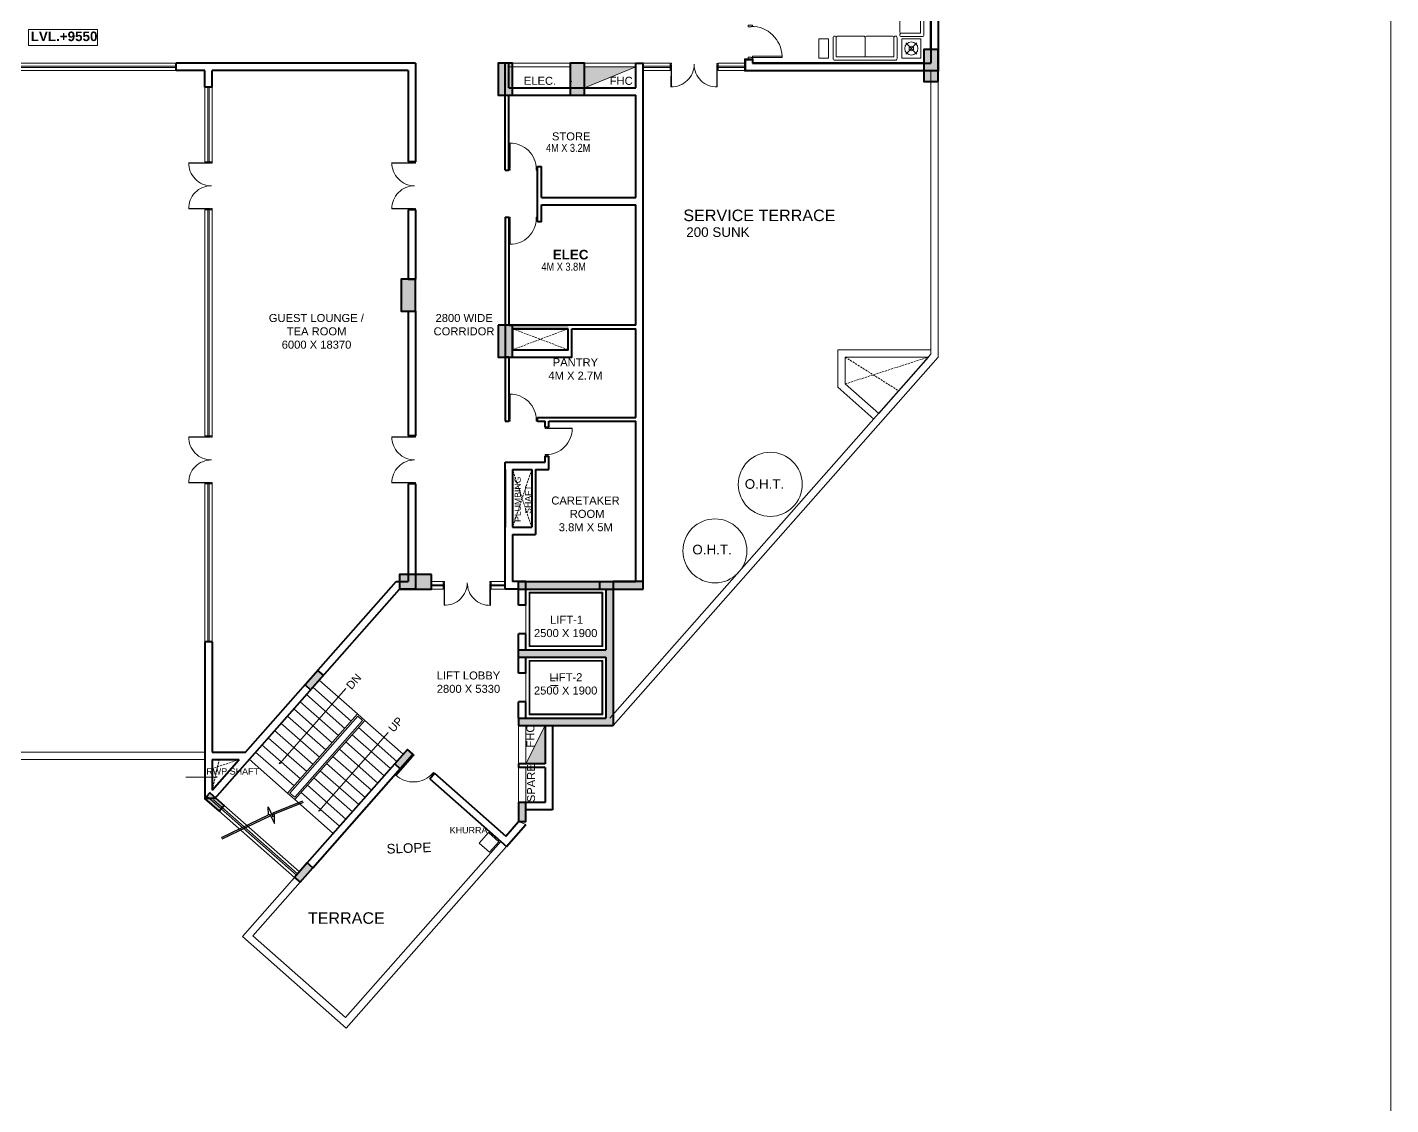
# Model space of a CAD drawing. Header units: inches. Extents: x 3031157 to 3117753, y 705284 to 945006.
# Drawn here: x 3075171 to 3117753, y 824922 to 858584 of the extents above; entities that cross this region are included whole.
import ezdxf

# ---------------------------------------------------------------- set-up
doc = ezdxf.new("R2010")
doc.units = ezdxf.units.IN
doc.header["$LTSCALE"] = 250
doc.header["$MEASUREMENT"] = 0
doc.linetypes.add('HIDDEN', pattern=[0.375, 0.25, -0.125])
doc.layers.get('0').update_dxf_attribs({"lineweight": 13})
for name, color, linetype, lineweight in [('cladding', 57, 'Continuous', 13), ('col', 6, 'Continuous', 40), ('door', 3, 'Continuous', 15), ('ele', 2, 'Continuous', 20), ('furniture', 97, 'Continuous', 18), ('hatch', 8, 'Continuous', 5), ('hidden', 116, 'HIDDEN', 13), ('Stairs', 2, 'Continuous', 18), ('text', 190, 'Continuous', 20), ('wall', 1, 'Continuous', 40), ('win', 4, 'Continuous', 18)]:
    doc.layers.add(name, color=color, linetype=linetype, lineweight=lineweight)
doc.styles.get("Standard").update_dxf_attribs({"font": 'swissc.ttf', "height": 100})
doc.dimstyles.get("Standard").update_dxf_attribs({"dimtxt": 100, "dimasz": 50, "dimexe": 50, "dimexo": 50, "dimgap": 1, "dimtad": 0, "dimdec": 0, "dimzin": 4, "dimdsep": 46, "dimtxsty": 'Standard', "dimblk1": 'ARCHTICK', "dimblk2": 'ARCHTICK', "dimsah": 1, "dimcen": 0, "dimdle": 50, "dimclrd": 45, "dimclre": 45, "dimclrt": 256, "dimadec": 0, "dimazin": 0, "dimtfac": 4, "dimtdec": 0, "dimtofl": 0, "dimtmove": 2, "dimatfit": 0, "dimldrblk": 'OPEN30', "dimfxl": 1.5, "dimtolj": 1, "dimtzin": 0, "dimlwd": 18, "dimlwe": 18, "dimarcsym": 0})

# ---------------------------------------------------------------- blocks, each defined once
blk = doc.blocks.new('DRGD')
at = {"layer": 'door', "color": 5, "lineweight": 18, "ltscale": 0.1, "extrusion": (-0.009968, 0.003642, 0.999944)}
for p, q in [((2728739, 21328, 0), (2728507, 20693, 0)), ((2728752, 21323, 0), (2728520, 20688, 0)), ((2728712, 21340, 0), (2728734, 21398)), ((2728712, 21340, 0), (2728740, 21330, 0)), ((2728734, 21398), (2728773, 21384, 0)), ((2728740, 21330, 0), (2728750, 21357, 0)), ((2728751, 21325, 0), (2728740, 21330, 0)), ((2728750, 21357, 0), (2728761, 21353, 0)), ((2728773, 21384, 0), (2728761, 21353, 0))]:
    blk.add_line(p, q, dxfattribs=at)
at = {"layer": 'door', "color": 5, "lineweight": 18, "ltscale": 0.1, "extrusion": (0.009988, -0.003586, 0.999944)}
for p, q in [((2730104, 20898, 0), (2730092, 20867, 0)), ((2730104, 20863, 0), (2730092, 20867, 0)), ((2730143, 20884, 0), (2730104, 20898, 0)), ((2730122, 20825, 0), (2730143, 20884, 0)), ((2730082, 20840, 0), (2729853, 20205, 0)), ((2730095, 20837, 0), (2729866, 20200, 0)), ((2730082, 20840, 0), (2730094, 20835, 0)), ((2730094, 20835, 0), (2730104, 20863, 0)), ((2730122, 20825, 0), (2730094, 20835, 0))]:
    blk.add_line(p, q, dxfattribs=at)
at = {"layer": 'door', "lineweight": 18, "ltscale": 0.1, "extrusion": (-0.009968, 0.003642, 0.999944)}
blk.add_arc((2728627, 21451, -27122), 708, 248.6234, 339.9457, dxfattribs=at)
at = {"layer": 'door', "lineweight": 18, "ltscale": 0.1, "extrusion": (0.009988, -0.003586, 0.999944)}
blk.add_arc((2729956, 20968, 27194), 708, 160.236, 251.5583, dxfattribs=at)
blk = doc.blocks.new('A$C0FF43704')
at = {"layer": 'door', "color": 5, "lineweight": 18, "ltscale": 0.1, "extrusion": (-0.021224, 2.08535e-06, 0.999775)}
for p, q in [((0, 675, 0), (0, 737, 0)), ((0, 737, 0), (42, 737, 1)), ((0, 675, 0), (29, 675, 1)), ((29, 675, 1), (29, 704, 1)), ((29, 704, 1), (42, 704, 1)), ((29, 676, 1), (29, 0, 1)), ((43, 675, 1), (29, 675, 1)), ((42, 737, 1), (42, 704, 1)), ((43, 675, 1), (43, 0, 1))]:
    blk.add_line(p, q, dxfattribs=at)
at = {"layer": 'door', "color": 5, "lineweight": 18, "ltscale": 0.1, "extrusion": (0.021224, 2.08535e-06, 0.999775)}
for p, q in [((1457, 675, 1), (1471, 675, 1)), ((1457, 675, 1), (1457, 0, 1)), ((1500, 737, 0), (1458, 737, 1)), ((1458, 737, 1), (1458, 704, 1)), ((1471, 704, 1), (1458, 704, 1)), ((1471, 675, 1), (1471, 704, 1)), ((1471, 676, 1), (1471, 0, 1)), ((1500, 675, 0), (1471, 675, 1)), ((1500, 675, 0), (1500, 737, 0))]:
    blk.add_line(p, q, dxfattribs=at)
at = {"layer": 'door', "lineweight": 18, "ltscale": 0.1, "extrusion": (-0.021224, 2.08535e-06, 0.999775)}
blk.add_arc((-708, 43, 0), 708, 358.6833, 90.0056, dxfattribs=at)
at = {"layer": 'door', "lineweight": 18, "ltscale": 0.1, "extrusion": (0.021224, 2.08535e-06, 0.999775)}
blk.add_arc((707, -1457, 32), 708, 89.9944, 181.3167, dxfattribs=at)
blk = doc.blocks.new('_ArchTick')
at = {"color": 0, "linetype": 'ByBlock', "const_width": 0.15}
blk.add_lwpolyline([(-0.5, -0.5), (0.5, 0.5)], dxfattribs=at)
blk = doc.blocks.new('_Open30')
at = {"color": 0, "linetype": 'ByBlock', "lineweight": -2}
for p, q in [((-1, 0.27), (0, 0)), ((0, 0), (-1, -0.27)), ((0, 0), (-1, 0))]:
    blk.add_line(p, q, dxfattribs=at)
blk = doc.blocks.new('ABL_Door_S - 1000 x 2100-11-3 Second Floor Lvl-flat-4-flat-1')
at = {"layer": 'door', "color": 5, "ltscale": 0.1}
for p, q in [((-450, 34), (-405, 34)), ((-450, -34), (-450, 34)), ((-405, 34), (-405, -2)), ((405, 34), (405, -2)), ((450, 34), (405, 34)), ((450, -34), (450, 34)), ((-450, -34), (-418, -34)), ((-418, -2), (-405, -2)), ((-418, -34), (-418, -2)), ((-405, -34), (-418, -34)), ((418, -2), (405, -2)), ((418, -34), (418, -2)), ((450, -34), (418, -34))]:
    blk.add_line(p, q, dxfattribs=at)
at = {"layer": 'door', "color": 5, "lineweight": 18, "ltscale": 0.1}
for p, q in [((-418, -34), (-418, -812)), ((-405, -34), (-404, -812))]:
    blk.add_line(p, q, dxfattribs=at)
at = {"layer": 'door', "ltscale": 0.1}
blk.add_lwpolyline([(-418, -812), (-418, -812, 0.419113), (405, -2)], format="xyb", dxfattribs=at)
blk = doc.blocks.new('ABL_Door_S - 1000 x 2100-11-3 Second Floor Lvl-flat-4')
at = {"layer": 'door', "color": 5, "lineweight": 18, "ltscale": 0.1}
for p, q in [((450, 37), (450, 902)), ((465, 37), (465, 902))]:
    blk.add_line(p, q, dxfattribs=at)
at = {"layer": 'door', "color": 5, "ltscale": 0.1}
for p, q in [((-500, 37), (-465, 37)), ((-500, 37), (-500, -37)), ((-465, 37), (-465, 2)), ((-465, 2), (-450, 2)), ((-450, -37), (-450, 2)), ((450, 37), (465, 37)), ((465, 2), (450, 2)), ((450, -37), (450, 2)), ((465, 37), (465, 2)), ((500, 37), (465, 37)), ((500, 37), (500, -37)), ((-500, -37), (-450, -37)), ((500, -37), (450, -37))]:
    blk.add_line(p, q, dxfattribs=at)
at = {"layer": 'door'}
blk.add_ellipse((450, 2), major_axis=(900, 0), ratio=1, start_param=1.554129, end_param=3.141593, dxfattribs=at)
blk = doc.blocks.new('A$C4EBC2541')
at = {"layer": 'door', "linetype": 'Continuous'}
for p, q in [((34, 120), (34, 958)), ((34, 958), (74, 958)), ((74, 958), (74, 120)), ((74, 120), (34, 120))]:
    blk.add_line(p, q, dxfattribs=at)
for points in [[(48, 0), (0, 0), (0, 120), (34, 120), (34, 82), (48, 82)], [(902, 0), (950, 0), (950, 120), (916, 120), (916, 82), (902, 82)]]:
    blk.add_lwpolyline(points, close=True, dxfattribs=at)
at = {"layer": 'door', "lineweight": 9, "ltscale": 0.5}
blk.add_arc((47, 89), 870, 359.5132, 88.1997, dxfattribs=at)
blk = doc.blocks.new('A$C17A4695B')
at = {"layer": 'furniture', "elevation": 0}
for points in [[(-722, 50), (-722, 700, -0.414214), (-672, 750), (1229, 750, -0.414214), (1279, 700), (1279, 50, -0.414214), (1229, 0), (1229, 0, -0.414214), (1179, 50), (1179, 650), (-622, 650), (-622, 50, -0.414214), (-672, 0), (-672, 0, -0.414214)], [(1179, 650), (279, 650), (279, 50, 0.414214), (329, 0), (1129, 0, 0.414214), (1179, 50)]]:
    blk.add_lwpolyline(points, format="xyb", close=True, dxfattribs=at)
at = {"layer": 'furniture'}
blk.add_lwpolyline([(-622, 650), (279, 650), (279, 50, -0.414214), (229, 0), (-572, 0, -0.414214), (-622, 50)], format="xyb", close=True, dxfattribs=at)

msp = doc.modelspace()

# ---------------------------------------------------------------- hatches: boundary and pattern name
at = {"layer": 'hatch'}
for points in [[(3103171, 856889), (3103621, 856889), (3103621, 857889), (3103171, 857889)], [(3089876, 856464), (3090326, 856464), (3090326, 857464), (3089876, 857464)], [(3092126, 856464), (3092576, 856464), (3092576, 857464), (3092126, 857464)], [(3086846, 849719), (3087296, 849719), (3087296, 850719), (3086846, 850719)], [(3090326, 849279), (3089876, 849279), (3089876, 848279), (3090326, 848279)], [(3087796, 841034), (3087796, 841484), (3086796, 841484), (3086796, 841034)], [(3093474, 841264), (3090514, 841264), (3090514, 841034), (3093244, 841034), (3093244, 839134), (3090514, 839134), (3090514, 838904), (3093244, 838904), (3093244, 837004), (3090514, 837004), (3090514, 836774), (3093474, 836774)], [(3093474, 841264), (3093474, 841034), (3094406, 841034), (3094406, 841264)], [(3083849, 838040), (3084021, 837888), (3084418, 838338), (3084246, 838490)], [(3086646, 835573), (3086819, 835421), (3087216, 835871), (3087043, 836023)], [(3081322, 834269), (3081170, 834096), (3080720, 834493), (3080872, 834665)], [(3090514, 833766), (3090744, 833766), (3090744, 834366), (3090514, 834366)], [(3083518, 832026), (3083690, 831874), (3084087, 832324), (3083915, 832476)]]:
    msp.add_hatch(color=256, dxfattribs=at).paths.add_polyline_path(points)
h = msp.add_hatch(dxfattribs=at)
h.set_pattern_fill('ANSI31', color=256, angle=-90)
h.set_pattern_definition([(315, (4296144.6253, 8424728.52201), (0.0883883476483, 0.0883883476483), [])])
h.paths.add_polyline_path([(3092576, 857347), (3094176, 857349), (3092576, 856694)])
h = msp.add_hatch(dxfattribs=at)
h.set_pattern_fill('ANSI31', color=256)
h.set_pattern_definition([(45, (-4476695.52268, 2039142.673), (-0.0883883476483, 0.0883883476483), [])])
h.paths.add_polyline_path([(3090744, 835574), (3091342, 835574), (3091344, 836774)])

# ---------------------------------------------------------------- linework, layer by layer
msp.add_lwpolyline([(3031157, 945006), (3117753, 945006), (3117753, 705284), (3031157, 705284)], close=True)
at = {"layer": 'cladding'}
msp.add_lwpolyline([(3102714, 860949), (3099899, 860949), (3099899, 860794), (3103371, 860794), (3103371, 857909), (3103171, 857909), (3103171, 857484), (3097839, 857484), (3097839, 857599), (3097569, 857599), (3097569, 857214), (3103641, 857214), (3103641, 866519), (3102059, 866519)], dxfattribs=at)
at = {"layer": 'col'}
for p, q in [((3090514, 841264, 18880), (3093474, 841264, 18880)), ((3090514, 841034, 18880), (3090514, 841264, 18880)), ((3090514, 841264), (3093474, 841264)), ((3090514, 841034), (3090514, 841264)), ((3090514, 841034, 18880), (3093244, 841034, 18880)), ((3090514, 841034), (3093244, 841034)), ((3093244, 841034, 18880), (3093244, 839134, 18880)), ((3093244, 841034), (3093244, 839134)), ((3093474, 841264, 18880), (3093474, 836774, 18880)), ((3094406, 841264, 9440), (3093474, 841264, 9440)), ((3093474, 841034, 9440), (3094406, 841034, 9440)), ((3093474, 841034, 9440), (3093474, 836774)), ((3094406, 841034, 9440), (3094406, 841264, 9440)), ((3090514, 839134, 18880), (3093244, 839134, 18880)), ((3090514, 838904, 18880), (3090514, 839134, 18880)), ((3090514, 839134), (3093244, 839134)), ((3090514, 838904), (3090514, 839134)), ((3090514, 838904, 18880), (3093244, 838904, 18880)), ((3090514, 838904), (3093244, 838904)), ((3093244, 838904, 18880), (3093244, 837004, 18880)), ((3093244, 838904), (3093244, 837004)), ((3090514, 837004, 18880), (3093244, 837004, 18880)), ((3090514, 837004, 18880), (3090514, 836774, 18880)), ((3090514, 837004), (3093244, 837004)), ((3090514, 837004), (3090514, 836774)), ((3090514, 836774, 18880), (3093474, 836774, 18880)), ((3090514, 836774), (3093474, 836774)), ((3093056, 836774, 18880), (3093474, 836774, 18880)), ((3093056, 836774), (3093474, 836774))]:
    msp.add_line(p, q, dxfattribs=at)
msp.add_lwpolyline([(3103621, 856889), (3103621, 857889), (3103171, 857889), (3103171, 856889)], close=True, dxfattribs=at)
for points, elevation in [([(3090326, 856464), (3090326, 857464), (3089876, 857464), (3089876, 856464)], 9440), ([(3092576, 856464), (3092576, 857464), (3092126, 857464), (3092126, 856464)], 9440), ([(3087296, 849719), (3087296, 850719), (3086846, 850719), (3086846, 849719)], 0), ([(3089876, 849279), (3089876, 848279), (3090326, 848279), (3090326, 849279)], -9440), ([(3087796, 841484), (3086796, 841484), (3086796, 841034), (3087796, 841034)], 0), ([(3083849, 838040), (3084021, 837888), (3084418, 838338), (3084246, 838490)], -249954), ([(3086646, 835573), (3086819, 835421), (3087216, 835871), (3087043, 836023)], -249954), ([(3081322, 834269), (3081170, 834096), (3080720, 834493), (3080872, 834665)], 9440), ([(3090514, 833766), (3090744, 833766), (3090744, 834366), (3090514, 834366)], -9440), ([(3083518, 832026), (3083690, 831874), (3084087, 832324), (3083915, 832476)], -9440)]:
    msp.add_lwpolyline(points, close=True, dxfattribs=dict(at, elevation=elevation))
at = {"layer": 'Defpoints'}
for points in [[(3081233, 833271), (3082701, 833974), (3082699, 834228), (3082843, 833920), (3082847, 834044), (3083781, 834418)], [(3081255, 833226), (3082752, 833943), (3082751, 833998), (3082887, 833709), (3082896, 834009), (3083800, 834372)]]:
    msp.add_lwpolyline(points, dxfattribs=at)
at = {"layer": 'ele'}
for p, q in [((3092126, 857464), (3090096, 857464)), ((3092126, 857349), (3090211, 857349)), ((3092576, 857464), (3094176, 857464)), ((3092576, 857349), (3094176, 857349)), ((3092576, 856694), (3094176, 857349)), ((3103391, 857234), (3103391, 848366)), ((3103621, 857234), (3103621, 848279)), ((3093370, 837004), (3103391, 848366)), ((3093474, 836774), (3103621, 848279)), ((3100484, 848509), (3100484, 847337)), ((3103391, 848509), (3100484, 848509)), ((3101014, 848279), (3103314, 848279)), ((3102308, 847138), (3103314, 848279)), ((3100484, 847337), (3101609, 846345)), ((3090744, 840534), (3090744, 839634)), ((3090744, 838404), (3090744, 837504)), ((3090514, 836774), (3090514, 835574)), ((3090744, 836774), (3090744, 835574)), ((3090744, 835574), (3091344, 836774)), ((3093056, 836774), (3093474, 836774)), ((3064296, 835934), (3080720, 835934)), ((3064066, 835704), (3080720, 835704)), ((3090514, 834366), (3090514, 835459)), ((3090744, 834366), (3090744, 835459)), ((3085114, 827644), (3089963, 833141)), ((3085135, 827319), (3090136, 832989)), ((3081890, 830180), (3083518, 832026)), ((3082215, 830201), (3083690, 831874)), ((3081890, 830180), (3085135, 827319)), ((3082215, 830201), (3085114, 827644))]:
    msp.add_line(p, q, dxfattribs=at)
msp.add_lwpolyline([(3100714, 848279), (3100714, 847441), (3101761, 846518), (3103314, 848279), (3100714, 848279)], dxfattribs=at)
for points in [[(3090844, 839234), (3093144, 839234), (3093144, 840934), (3090844, 840934)], [(3090869, 839259), (3093119, 839259), (3093119, 840909), (3090869, 840909)], [(3090844, 837104), (3093144, 837104), (3093144, 838804), (3090844, 838804)], [(3090869, 837129), (3093119, 837129), (3093119, 838779), (3090869, 838779)], [(3089285, 833094), (3089576, 833423), (3089899, 833138), (3089609, 832808)]]:
    msp.add_lwpolyline(points, close=True, dxfattribs=at)
for centre in [(3098376, 844304), (3096648, 842226)]:
    msp.add_circle(centre, 1000, dxfattribs=at)
at = {"layer": 'furniture'}
for p, q in [((3102605, 858095), (3102956, 857744)), ((3102956, 858095), (3102605, 857744))]:
    msp.add_line(p, q, dxfattribs=at)
for points in [[(3100192, 857620), (3100192, 858220), (3099892, 858220), (3099892, 857620)], [(3102481, 857620), (3102481, 858220), (3103081, 858220), (3103081, 857620)]]:
    msp.add_lwpolyline(points, close=True, dxfattribs=at)
for radius in [204, 70.3]:
    msp.add_circle((3102781, 857920), radius, dxfattribs=at)
at = {"layer": 'hatch'}
for p, q in [((3091517, 838245, 18880), (3091747, 838245, 18880)), ((3091747, 838015, 18880), (3091517, 838015, 18880)), ((3090744, 837004, 9440), (3090514, 837004, 9440)), ((3087216, 835871, 9440), (3087043, 836023, 9440)), ((3090744, 833679, 9440), (3090514, 833766, 9440)), ((3084087, 832324, 9440), (3083915, 832476, 9440))]:
    msp.add_line(p, q, dxfattribs=at)
at = {"layer": 'hidden'}
for p, q in [((3092061, 849164), (3090326, 848509)), ((3090326, 849164), (3092061, 848509)), ((3100714, 848279), (3102385, 847225)), ((3100714, 847441), (3103314, 848279)), ((3090926, 842964), (3090326, 844764)), ((3090926, 844764), (3090326, 842964)), ((3080950, 834754), (3081166, 835704)), ((3081788, 835704), (3080950, 835426))]:
    msp.add_line(p, q, dxfattribs=at)
at = {"layer": 'Stairs'}
for p, q in [((3085486, 837130), (3084286, 838188)), ((3085089, 836680), (3083889, 837738)), ((3085288, 836905), (3084088, 837963)), ((3084692, 836230), (3083492, 837288)), ((3084891, 836455), (3083691, 837513)), ((3084295, 835780), (3083095, 836838)), ((3084494, 836005), (3083294, 837063)), ((3083303, 834655), (3085486, 837130)), ((3083374, 834659), (3085490, 837059)), ((3083524, 834527), (3085640, 836927)), ((3083528, 834456), (3085711, 836931)), ((3085486, 837130), (3085711, 836931)), ((3085490, 837059), (3085640, 836927)), ((3085711, 836931), (3086911, 835873)), ((3083899, 835330), (3082699, 836388)), ((3084097, 835555), (3082897, 836613)), ((3085314, 836481), (3086514, 835423)), ((3085513, 836706), (3086713, 835648)), ((3083502, 834880), (3082302, 835938)), ((3083700, 835105), (3082500, 836163)), ((3084917, 836031), (3086117, 834973)), ((3085116, 836256), (3086316, 835198)), ((3083303, 834655), (3082103, 835713)), ((3084520, 835581), (3085720, 834523)), ((3084719, 835806), (3085919, 834748)), ((3084124, 835131), (3085323, 834073)), ((3084322, 835356), (3085522, 834298)), ((3083528, 834456), (3083303, 834655)), ((3083524, 834527), (3083374, 834659)), ((3083727, 834681), (3084927, 833623)), ((3083925, 834906), (3085125, 833848)), ((3083528, 834456), (3084728, 833398))]:
    msp.add_line(p, q, dxfattribs=at)
at = {"layer": 'text'}
msp.add_lwpolyline([(3075210, 858518), (3077361, 858518), (3077361, 858016), (3075210, 858016)], close=True, dxfattribs=at)
at = {"layer": 'wall'}
for p, q in [((3103621, 866499), (3103621, 857234)), ((3103391, 860814), (3103391, 857464)), ((3087296, 857464), (3079816, 857464)), ((3079816, 857234), (3079816, 857464)), ((3080720, 857234), (3079816, 857234)), ((3080720, 856714), (3080720, 857234)), ((3087066, 857234), (3080950, 857234)), ((3080950, 856714), (3080950, 857234)), ((3087066, 857234), (3087066, 854382)), ((3087296, 857464), (3087296, 854382)), ((3090096, 854116), (3090096, 857464)), ((3090211, 857464), (3090096, 857464)), ((3090211, 856694), (3090211, 857464)), ((3094176, 857464), (3094406, 857464)), ((3094176, 856694), (3094176, 857464)), ((3094406, 841034), (3094406, 857464)), ((3097589, 857579), (3097819, 857579)), ((3097589, 857579), (3097589, 857234)), ((3097589, 857234), (3103621, 857234)), ((3097819, 857579), (3097819, 857464)), ((3097819, 857464), (3103391, 857464)), ((3080950, 856714), (3080720, 856714)), ((3090211, 856694), (3094176, 856694)), ((3090211, 856464), (3094176, 856464)), ((3090211, 854116), (3090211, 856464)), ((3094176, 853264), (3094176, 856464)), ((3087296, 854382), (3087066, 854382)), ((3091111, 852504), (3091111, 854231)), ((3091111, 854231), (3091226, 854231)), ((3091226, 853264), (3091226, 854231)), ((3090096, 854116), (3090211, 854116)), ((3091226, 853264), (3094176, 853264)), ((3091226, 852504), (3091226, 853034)), ((3091226, 853034), (3094176, 853034)), ((3094176, 849279), (3094176, 853034)), ((3087296, 852882), (3087066, 852882)), ((3087066, 852882), (3087066, 850719)), ((3087296, 852882), (3087296, 850719)), ((3090096, 852649), (3090211, 852649)), ((3090096, 852649), (3090096, 849109)), ((3090096, 852619), (3090096, 850029)), ((3090211, 852649), (3090211, 849279)), ((3091226, 852504), (3091111, 852504)), ((3087066, 850719), (3087296, 850719)), ((3087066, 849719), (3087066, 845817)), ((3087066, 849719), (3087296, 849719)), ((3087066, 849719), (3087296, 849719)), ((3087296, 849719), (3087296, 845817)), ((3090211, 849279), (3092061, 849279)), ((3090326, 849164), (3092061, 849164)), ((3092176, 849164), (3094176, 849164)), ((3094176, 846392), (3094176, 849164)), ((3090096, 848279), (3090096, 846277)), ((3090211, 848279), (3090096, 848279)), ((3090211, 848279), (3090211, 846277)), ((3090096, 846277), (3090211, 846277)), ((3091111, 846392), (3094176, 846392)), ((3091111, 846277), (3091111, 846392)), ((3091111, 846277), (3091341, 846277)), ((3091341, 846089), (3091341, 846277)), ((3091456, 846089), (3091456, 846277)), ((3091456, 846277), (3094176, 846277)), ((3094176, 841264), (3094176, 846277)), ((3087296, 845817), (3087066, 845817)), ((3091341, 846089), (3091456, 846089)), ((3090096, 841034), (3090096, 844994)), ((3090096, 844994), (3091341, 844994)), ((3091341, 844994), (3091341, 845189)), ((3091341, 845189), (3091456, 845189)), ((3091456, 844764), (3091456, 845189)), ((3090096, 844764), (3090096, 842964)), ((3090326, 844764), (3090326, 842964)), ((3090326, 844764), (3090926, 844764)), ((3090926, 844764), (3090926, 842964)), ((3091041, 844764), (3091041, 842734)), ((3091041, 844764), (3091456, 844764)), ((3087296, 844317), (3087066, 844317)), ((3087066, 844317), (3087066, 841264)), ((3087296, 844317), (3087296, 841034)), ((3090326, 842964), (3090926, 842964)), ((3090326, 842734), (3091041, 842734)), ((3090326, 842734), (3090326, 841264)), ((3081027, 834493), (3086796, 841034)), ((3086692, 841264), (3087066, 841264)), ((3087296, 841034), (3086796, 841034)), ((3090514, 841034), (3090096, 841034)), ((3090744, 841264), (3090326, 841264)), ((3090514, 840534), (3090514, 841034)), ((3090744, 840534), (3090744, 841264)), ((3093056, 841264), (3094176, 841264)), ((3093056, 841034), (3093056, 841264)), ((3093056, 841034), (3094406, 841034)), ((3090744, 840534), (3090514, 840534)), ((3080950, 839384), (3080720, 839384)), ((3080720, 839384), (3080720, 834493)), ((3080950, 839384), (3080950, 835934)), ((3090744, 839634), (3090514, 839634)), ((3090514, 839134), (3090514, 839634)), ((3090744, 839134), (3090744, 839634)), ((3090514, 838404), (3090514, 838904)), ((3090744, 838404), (3090744, 838904)), ((3090744, 838404), (3090514, 838404)), ((3090744, 837504), (3090514, 837504)), ((3090514, 837004), (3090514, 837504)), ((3090744, 837004), (3090744, 837504)), ((3091344, 836774), (3091344, 835574)), ((3091574, 836774), (3091574, 834136)), ((3080950, 835934), (3081991, 835934)), ((3083915, 832476), (3087043, 836023)), ((3080950, 835704), (3081788, 835704)), ((3080950, 835704), (3080950, 834754)), ((3084087, 832324), (3087216, 835871)), ((3091344, 835574), (3090514, 835574)), ((3090514, 835574), (3090514, 835459)), ((3087739, 835103), (3087891, 835276)), ((3087739, 835103), (3090136, 832989)), ((3087891, 835276), (3090115, 833314)), ((3091344, 835459), (3090514, 835459)), ((3091344, 835459), (3091344, 834366)), ((3081027, 834493), (3080720, 834493)), ((3091344, 834366), (3090744, 834366)), ((3090115, 833314), (3090514, 833766)), ((3091574, 834136), (3090744, 834136)), ((3090136, 832989), (3090744, 833679))]:
    msp.add_line(p, q, dxfattribs=at)
for points in [[(3090096, 849279), (3090096, 848279), (3092176, 848279), (3092176, 849164)], [(3094176, 849279), (3090211, 849279)], [(3081991, 835934), (3086692, 841264)], [(3080950, 834754), (3081788, 835704)]]:
    msp.add_lwpolyline(points, dxfattribs=at)
msp.add_lwpolyline([(3092061, 849164), (3090326, 849164), (3090326, 848509), (3092061, 848509)], close=True, dxfattribs=at)
at = {"layer": 'win'}
for p, q in [((3079816, 857464), (3073521, 857464)), ((3079816, 857369), (3073521, 857369)), ((3079816, 857329), (3073521, 857329)), ((3079816, 857234), (3073521, 857234)), ((3095247, 857464), (3094406, 857464)), ((3095247, 857369), (3094406, 857369)), ((3095247, 857329), (3094406, 857329)), ((3095247, 857234), (3094406, 857234)), ((3095247, 857234), (3095247, 857464)), ((3097569, 857464), (3096747, 857464)), ((3096747, 857234), (3096747, 857464)), ((3097569, 857369), (3096747, 857369)), ((3097569, 857329), (3096747, 857329)), ((3097569, 857234), (3096747, 857234)), ((3092126, 856889), (3092176, 856889)), ((3080720, 854382), (3080720, 856714)), ((3080815, 854382), (3080815, 856714)), ((3080855, 854382), (3080855, 856714)), ((3080950, 854382), (3080950, 856714)), ((3080950, 854382), (3080720, 854382)), ((3080950, 852882), (3080720, 852882)), ((3080720, 845817), (3080720, 852882)), ((3080815, 845817), (3080815, 852882)), ((3080855, 845817), (3080855, 852882)), ((3080950, 845817), (3080950, 852882)), ((3080950, 845817), (3080720, 845817)), ((3080720, 839384), (3080720, 844317)), ((3080950, 844317), (3080720, 844317)), ((3080815, 839384), (3080815, 844317)), ((3080855, 839384), (3080855, 844317)), ((3080950, 839384), (3080950, 844317)), ((3087296, 841034), (3088163, 841034)), ((3087796, 841264), (3088163, 841264)), ((3087796, 841169), (3088163, 841169)), ((3087796, 841129), (3088163, 841129)), ((3088163, 841264), (3088163, 841034)), ((3089663, 841264), (3089663, 841034)), ((3089663, 841264), (3090096, 841264)), ((3089663, 841169), (3090096, 841169)), ((3089663, 841129), (3090096, 841129)), ((3089663, 841034), (3090096, 841034)), ((3080720, 834493), (3082918, 832555)), ((3080720, 834493), (3083518, 832026)), ((3080780, 834560), (3083577, 832093)), ((3080985, 834446), (3083610, 832131)), ((3081045, 834513), (3083670, 832198))]:
    msp.add_line(p, q, dxfattribs=at)

# ---------------------------------------------------------------- block references
at = {"extrusion": (-0.025535, -6.01651e-06, 0.999674), "xscale": -0.9000000000009579, "zscale": 0.9000000000009574, "rotation": 89.95835458781563}
for p, yscale in [((-853421, 3089854, -78926), 0.9000000000009643), ((-845582, 3089852, -78926), 0.9000000000009649)]:
    msp.add_blockref('ABL_Door_S - 1000 x 2100-11-3 Second Floor Lvl-flat-4', p, dxfattribs=dict(at, yscale=yscale))
at = {"extrusion": (-0.025535, 6.01651e-06, 0.999674), "xscale": 0.9000000000009579, "yscale": 0.9000000000009579, "zscale": 0.9000000000009579, "rotation": 270.0416454121844}
msp.add_blockref('ABL_Door_S - 1000 x 2100-11-3 Second Floor Lvl-flat-4', (-853344, 3089452, -78916), dxfattribs=at)
at = {"extrusion": (-6.01651e-06, 0.025535, 0.999674), "xscale": -0.9000000000009579, "yscale": 0.9000000000009599, "zscale": 0.9000000000009576, "rotation": 89.95835458781563}
msp.add_blockref('ABL_Door_S - 1000 x 2100-11-3 Second Floor Lvl-flat-4', (-3091574, -844635, 21575), dxfattribs=at)
at = {"layer": 'door', "xscale": -1.105344877050309, "yscale": 1.105344859669876, "zscale": 1.105344841057468, "rotation": 270}
msp.add_blockref('A$C4EBC2541', (3097684, 857599), dxfattribs=at)
at = {"layer": 'door', "extrusion": (0.010613, -6.72341e-07, 0.999944), "rotation": 19.76502313408239}
msp.add_blockref('DRGD', (534621, -85432, 5674), dxfattribs=at)
at = {"layer": 'door'}
for name, p, rotation in [('A$C0FF43704', (3080213, 854382), 270), ('A$C0FF43704', (3086559, 854382), 270), ('A$C0FF43704', (3080213, 845817), 270), ('A$C0FF43704', (3086559, 845817), 270), ('ABL_Door_S - 1000 x 2100-11-3 Second Floor Lvl-flat-4-flat-1', (3087531, 835548), 318.5606764053196)]:
    msp.add_blockref(name, p, dxfattribs=dict(at, rotation=rotation))
at = {"layer": 'door', "extrusion": (-0.010612, 5.31004e-05, 0.999944), "xscale": -1, "rotation": 339.9446817300391}
msp.add_blockref('DRGD', (5645131, -114591, -59918), dxfattribs=at)
at = {"layer": 'furniture'}
for p, rotation in [((3102422, 859575, 0), 270), ((3101615, 858306, 0), 180)]:
    msp.add_blockref('A$C17A4695B', p, dxfattribs=dict(at, rotation=rotation))

# ---------------------------------------------------------------- texts
at = {"layer": 'text'}
for s, width, heights, insert, char_height, attachment_point in [('\\pi636.63;{\\fArial|b1|i0|c0|p34;LVL.+9550}', 3305.53, [0], (3074641, 858451), 300, 1), ('\\pi1177.1;{\\fArial|b0|i0|c0|p34;ELEC.}', 3305.53, [0], (3089503, 856782), 250, 7), ('\\pi1315.1;{\\fArial|b0|i0|c0|p34;FHC}', 3305.53, [0], (3092045, 856782), 250, 7), ('\\pi1068.4;{\\fArial|b0|i0|c0|p34;STORE}', 3305.53, [0], (3090489, 855300), 250, 1), ('{\\fArial|b0|i0|c0|p34;SERVICE TERRACE}', 5158.64, [0], (3095661, 852887), 360, 1), ('{\\fArial|b0|i0|c0|p34;200 SUNK}', 8244.21, [0], (3095751, 852334), 300, 1), ('\\pi1119.9;{\\fArial|b1|i0|c0|p34;ELEC}', 3305.53, [811], (3090461, 851631), 300, 1), ('\\pi177.49;{\\fArial|b0|i0|c0|p34;GUEST LOUNGE / \\P\\pi738.71;TEA ROOM\\P\\pi580.12;6000 X 18370}', 3305.53, [0], (3082537, 849626), 250, 1), ('\\pi774.35;{\\fArial|b0|i0|c0|p34;2800 WIDE \\P\\pi712.96;CORRIDOR}', 3305.53, [0], (3087147, 849626), 250, 1), ('\\pi959.29;{\\fArial|b0|i0|c0|p34;PANTRY\\P\\pi823.89;4M X 2.7M  }', 3305.53, [0], (3090622, 848242), 250, 1), ('{\\fArial|b0|i0|c0|p34;O.H.T.}', 5158.64, [0], (3098813, 844464), 300, 3), ('\\pi596.32;{\\fArial|b0|i0|c0|p34;CARETAKER\\P\\pi1074.2; ROOM\\P\\pi829.01;3.8M X 5M  }', 3305.53, [0], (3090941, 843923), 250, 1), ('{\\fArial|b0|i0|c0|p34;O.H.T.}', 5158.64, [0], (3097176, 842416), 300, 3), ('\\pi1183.4;{\\fArial|b0|i0|c0|p34;LIFT-1\\P\\pi675.79;2500 X 1900}', 3305.53, [0], (3090319, 840199), 250, 1), ('\\pi677.06;{\\fArial|b0|i0|c0|p34;LIFT LOBBY\\P\\pi675.79;2800 X 5330}', 3305.53, [0], (3087284, 838457), 250, 1), ('\\pi1160.5;{\\fArial|b0|i0|c0|p34;LIFT-2\\P\\pi675.79;2500 X 1900}', 3305.53, [0], (3090319, 838404), 250, 1), ('{\\fArial|b0|i0|c0|p34;RWP SHAFT}', 3305.53, [0], (3082408, 835436), 200, 3), ('{\\fArial|b0|i0|c0|p34;KHURRA}', 3305.53, [0], (3088363, 833600), 200, 1), ('{\\fArial|b0|i0|c0|p34; TERRACE}', 5158.64, [0], (3083794, 830934), 360, 1)]:
    msp.add_mtext_dynamic_manual_height_columns(s, width=width, gutter_width=1, heights=heights, dxfattribs=dict(at, insert=insert, char_height=char_height, attachment_point=attachment_point))
at = {"layer": 'text', "char_height": 250, "width": 3305.53, "attachment_point": 1}
for s, insert in [('4M X 3.2M', (3091371, 854941)), ('4M X 3.8M\\P', (3091230, 851229))]:
    msp.add_mtext(s, dxfattribs=dict(at, insert=insert))
at = {"layer": 'text', "attachment_point": 1}
for s, width, insert, char_height, rotation in [('\\pi392.99;{\\fArial|b0|i0|c0|p34;\\H1.5x;PLUMBING \\P\\pi646.99;SHAFT}', 2166.53, (3090389, 842736), 129.6, 90), ('\\pi1428.3;{\\fArial|b0|i0|c0|p34;DN}', 3305.53, (3084161, 836967), 250, 48.5887), ('\\pi1431.5;{\\fArial|b0|i0|c0|p34;UP}', 3305.53, (3085475, 835628), 250, 48.5887), ('\\pi1315.1;{\\fArial|b0|i0|c0|p34;FHC}', 3305.53, (3090758, 834767), 250, 90), ('\\pi1078;{\\fArial|b0|i0|c0|p34;SPARE}', 3305.53, (3090779, 833296), 250, 90), ('{\\fArial|b0|i0|c0|p34;SLOPE}', 3305.53, (3086386, 833066), 300, 2.0812)]:
    msp.add_mtext_dynamic_manual_height_columns(s, width=width, gutter_width=1, heights=[0], dxfattribs=dict(at, insert=insert, char_height=char_height, rotation=rotation))

# ---------------------------------------------------------------- leaders
at = {"layer": 'text'}
for points in [[(3083046, 835573), (3085124, 837929)], [(3084273, 834091), (3086443, 836552)], [(3081104, 835155), (3080119, 835155)]]:
    msp.add_leader(points, dimstyle='Standard', dxfattribs=at)

doc.saveas('drawing.dxf')
